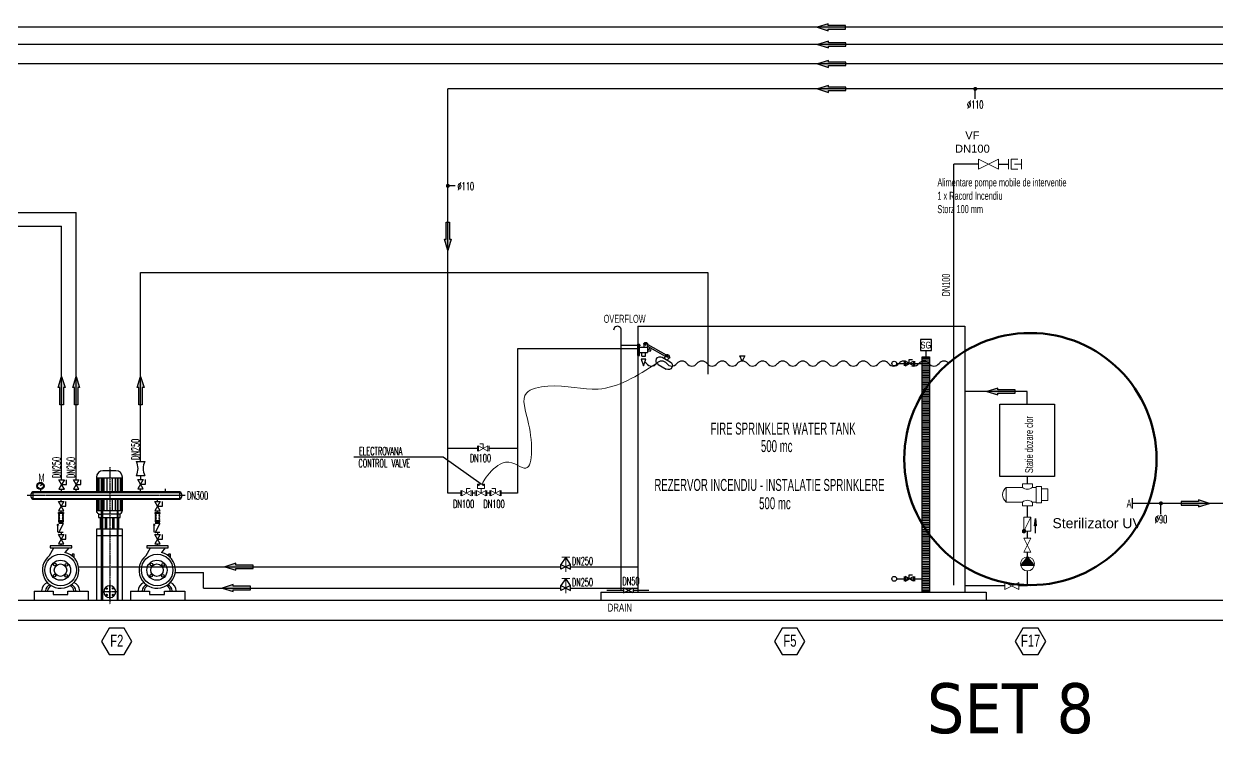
# Model space of a CAD drawing. Header units: inches. Extents: x -213476 to 33124, y -97366 to -68351.
# Drawn here: x -93205 to -81275, y -95793 to -88688 of the extents above; entities that cross this region are included whole.
import ezdxf
from ezdxf.enums import TextEntityAlignment as Align
from ezdxf.lldxf.tags import DXFTag

# ---------------------------------------------------------------- set-up
doc = ezdxf.new("R2010")
doc.units = ezdxf.units.IN
doc.header["$MEASUREMENT"] = 0
doc.set_wipeout_variables(frame=1)
doc.linetypes.add('CENTER2', pattern=[28.575, 19.05, -3.175, 3.175, -3.175])
doc.linetypes.add('DOT', pattern=[0.25, 0, -0.25])
for name, color, linetype in [('-M-DW EQUIP', 7, 'Continuous'), ('-M-DW VALVE', 7, 'Continuous'), ('1-CIHAZ', 8, 'Continuous'), ('BAŞLIK', 1, 'Continuous'), ('duvar', 3, 'Continuous'), ('LEJAND', 3, 'Continuous'), ('ok', 7, 'Continuous'), ('T-ISICİHAZ', 8, 'Continuous'), ('T-NOT', 7, 'Continuous'), ('t-soguk', 161, 'Continuous'), ('T-SOĞUK', 161, 'SOĞUKSU'), ('t-sprinkler-cap', 7, 'Continuous'), ('t-temiz çap', 7, 'Continuous'), ('T-TOPLAM', 7, 'Continuous'), ('T-TOPLAM-ISITMA', 6, 'Continuous'), ('t-vana', 7, 'Continuous'), ('t-yangin', 40, 'YANGIN'), ('VANA', 7, 'Continuous')]:
    doc.layers.add(name, color=color, linetype=linetype)
for name, color, linetype, lineweight in [('1-SIHHI CAP', 4, 'Continuous', 25), ('GI_armaturi_1', 7, 'Continuous', 25), ('MEP-ARM', 7, 'Continuous', 5), ('MEP-FIREHOSE', 1, 'Continuous', 30), ('MEP-TEXT', 7, 'Continuous', 5), ('T-SIHCİHAZ', 1, 'Continuous', 5)]:
    doc.layers.add(name, color=color, linetype=linetype, lineweight=lineweight)
for name, color, linetype, true_color in [('t-santral', 7, 'Continuous', 0xffffff), ('T-SPR-CAP', 2, 'Continuous', 0xffff00), ('t-çap', 2, 'Continuous', 0xffff00)]:
    doc.layers.add(name, color=color, linetype=linetype, true_color=true_color)
doc.styles.add('ARIAL', font='wturkce.shx')
doc.styles.add('CP_ATTR', font='ROMANS.SHX')
doc.styles.add('DOTEXT', font='wturkce.shx', dxfattribs={"width": 0.6, "height": 10})
doc.styles.add('not', font='WTURKCE.SHX', dxfattribs={"width": 0.6, "height": 10})
doc.styles.add('russian', font='arial.ttf')
doc.styles.add('Sanitare', font='romans.shx')
doc.styles.get("Standard").update_dxf_attribs({"font": 'arial.ttf'})
doc.styles.add('STYLE-ARIAL', font='arial.ttf')
doc.styles.add('t-sihsemacap', font='txt.shx', dxfattribs={"width": 0.6, "height": 10})
doc.styles.add('T-TOPLAM', font='txt.shx', dxfattribs={"width": 0.6, "height": 10})
doc.styles.add('TAHOMA', font='tahoma.ttf')
tags = doc.linetypes.add('SOĞUKSU', pattern=[0.85, 0.75, -0.05, 0, -0.05]).pattern_tags.tags
tags[10:11] = [DXFTag(74, 4), DXFTag(75, 0), DXFTag(340, '0'), DXFTag(46, 1.0), DXFTag(50, 0.0), DXFTag(44, 0.0), DXFTag(45, 0.0)]
tags[8:9] = [DXFTag(74, 4), DXFTag(75, 0), DXFTag(340, '0'), DXFTag(46, 1.0), DXFTag(50, 0.0), DXFTag(44, 0.0), DXFTag(45, 0.0)]
tags[6:7] = [DXFTag(74, 4), DXFTag(75, 0), DXFTag(340, '0'), DXFTag(46, 1.0), DXFTag(50, 0.0), DXFTag(44, 0.0), DXFTag(45, 0.0)]
tags[4:5] = [DXFTag(74, 4), DXFTag(75, 0), DXFTag(340, '0'), DXFTag(46, 1.0), DXFTag(50, 0.0), DXFTag(44, 0.0), DXFTag(45, 0.0)]
doc.linetypes.add('YANGIN', pattern='A,0.5,-0.1,["Y",Standard,S=0.1,R=0,X=-0.1,Y=-0.05],0', length=0.6)

# ---------------------------------------------------------------- blocks, each defined once
blk = doc.blocks.new('t-vana')
at = {"color": 7}
blk.add_wipeout([(6, 12), (0, 12), (6, 0), (0, 0), (6, 12), (0, 12)], dxfattribs=at).dxf.layer = 'T-ISICİHAZ'
at = {"layer": 't-vana'}
for p, q in [((6, 12), (0, 12)), ((0, 12), (6, 0)), ((0, 0), (6, 12)), ((6, 0), (0, 0))]:
    blk.add_line(p, q, dxfattribs=at)
blk = doc.blocks.new('A$C0F8577D1')
at = {"layer": 't-vana', "lineweight": 20}
for p, q in [((1, 11.8), (10.9, 11.8)), ((5.9, 11.8), (5.9, -6.3))]:
    blk.add_line(p, q, dxfattribs=at)
at = {"layer": 't-vana'}
for points in [[(11.9, 3), (5.9, 11.8), (0, 3)], [(11.9, -3), (11.9, 3), (0, -3), (0, 3), (11.9, -3)]]:
    blk.add_lwpolyline(points, dxfattribs=at)
blk = doc.blocks.new('A$C12F96355')
at = {"layer": 'ok', "ltscale": 100}
blk.add_hatch(color=256, dxfattribs=at).paths.add_polyline_path([(-16.44, 1), (-16.44, -1), (-6.42, -1), (-6.42, -2.01), (0, 0), (-6.42, 2.01), (-6.42, 1)])
blk.add_lwpolyline([(-6.42, -1), (-16.44, -1), (-16.44, 1), (-6.42, 1), (-6.42, 2.01), (0, 0), (-6.42, -2.01), (-6.42, -1), (-16.44, -1)], dxfattribs=at)
blk = doc.blocks.new('A$C325C4C26')
at = {"layer": 'LEJAND', "color": 7}
for p, q in [((-3, -1.1), (-3, 0)), ((-3, 0), (3, 0)), ((3, 0), (3, -1.1)), ((-3, -2), (-1.4, -1.1)), ((-1.4, -1.1), (-3, -1.1)), ((-1.4, -2.9), (-3, -2)), ((-3, -3.8), (-1.4, -2.9)), ((-1.4, -4.8), (-3, -3.8)), ((-3, -5.7), (-1.4, -4.8)), ((-1.4, -6.6), (-3, -5.7)), ((-3, -7.6), (-1.4, -6.6)), ((-1.4, -8.5), (-3, -7.6)), ((-3, -9.4), (-1.4, -8.5)), ((-1.4, -10.3), (-3, -9.4)), ((-3, -10.3), (-3, -11.4)), ((3, -10.3), (-3, -10.3)), ((-3, -10.3), (-1.4, -10.3)), ((-3, -11.4), (3, -11.4)), ((3, -1.1), (-1.4, -1.1)), ((1.4, -1.1), (3, -2)), ((3, -2), (1.4, -2.9)), ((1.4, -2.9), (3, -3.8)), ((3, -3.8), (1.4, -4.8)), ((1.4, -4.8), (3, -5.7)), ((3, -5.7), (1.4, -6.6)), ((1.4, -6.6), (3, -7.6)), ((3, -7.6), (1.4, -8.5)), ((1.4, -8.5), (3, -9.4)), ((3, -9.4), (1.4, -10.3)), ((3, -11.4), (3, -10.3))]:
    blk.add_line(p, q, dxfattribs=at)
blk = doc.blocks.new('Z$W@#14308')
at = {"layer": 'BAŞLIK', "color": 7}
for p, q in [((0, 4.8), (8.3, 0)), ((0, -4.8), (0, 4.8)), ((8.3, 0), (0, -4.8)), ((16.7, 4.8), (8.3, 0)), ((8.3, 0), (16.7, -4.8)), ((16.7, -4.8), (16.7, 4.8))]:
    blk.add_line(p, q, dxfattribs=at)
at = {"layer": 'T-TOPLAM', "color": 7, "ltscale": 1.1}
for p, q in [((8.3, 0), (8.3, 8.6)), ((8.3, 8.6), (16.7, 8.6))]:
    blk.add_line(p, q, dxfattribs=at)
blk = doc.blocks.new('Z$W@#6597')
at = {"layer": 't-vana'}
for p, q in [((0, 5.3), (0, -5.3)), ((17.4, 5.3), (17.4, -5.3))]:
    blk.add_line(p, q, dxfattribs=at)
for centre, start, end in [((8.7, 22.7), 243.5439, 296.4561), ((8.7, -22.7), 63.5439, 116.4561)]:
    blk.add_arc(centre, 19.5, start, end, dxfattribs=at)
blk = doc.blocks.new('BV15')
at = {"linetype": 'DOT', "ltscale": 10000}
blk.add_wipeout([(-42.6, 10), (0, 10), (0, -10), (-42.6, -10)], dxfattribs=at).dxf.layer = '-M-DW VALVE'
at = {"layer": '-M-DW VALVE', "ltscale": 0.25}
for p, q in [((-42.6, 10), (-42.6, -10)), ((0, 10), (0, -10))]:
    blk.add_line(p, q, dxfattribs=at)
at = {"layer": '-M-DW VALVE'}
for p, q in [((-21.3, 0), (-21.3, 17.5)), ((-21.3, 17.5), (-8.3, 17.5))]:
    blk.add_line(p, q, dxfattribs=at)
at = {"layer": '-M-DW VALVE', "ltscale": 0.25, "flags": 128}
for points in [[(-21.3, 0), (-38.6, 10), (-38.6, -10)], [(-21.3, 0), (-4, 10), (-4, -10)]]:
    blk.add_lwpolyline(points, close=True, dxfattribs=at)
at = {"layer": '-M-DW VALVE', "flags": 9}
blk.add_attdef('CAP', text='', height=3, rotation=90, dxfattribs=at).set_placement((-7.3, 0), align=Align.MIDDLE_CENTER)
blk = doc.blocks.new('şamandra-ali')
at = {"layer": 'VANA', "color": 7}
for p, q in [((-29.7, 15.5), (-84.2, -15.1)), ((-29.3, 11), (-82.1, -18.7)), ((-39.2, -2.8), (-40.4, 4.8)), ((-35, 2.1), (-35.9, 7.3)), ((-29.5, 2.1), (-35, 2.1)), ((-29.3, 16.4), (-29.4, 7)), ((-29.4, 8), (-29.4, -8)), ((-4.9, 8), (-29.4, 8)), ((-18.2, 16.4), (-18.1, 8)), ((0, 16.7), (-4.9, 16.7)), ((-4.9, -16.7), (-4.9, 16.7)), ((0, -16.7), (0, 16.7)), ((0, 9.9), (0, -9.9)), ((-73, -22.4), (-96.8, -35.8)), ((-93.9, -20.6), (-95.9, -21.7)), ((-95.9, -21.7), (-93.9, -25.3)), ((-91.9, -24.2), (-93.9, -25.3)), ((-92.8, -22.5), (-88.2, -30.9)), ((-83.2, -17), (-78.3, -25.4)), ((-29.5, -2.8), (-39.2, -2.8)), ((-4.9, -8), (-29.4, -8)), ((-23.1, -19.2), (-23.1, -8)), ((-12.4, -19.2), (-23.1, -19.2)), ((-12.4, -19.2), (-12.4, -8)), ((0, -16.7), (-4.9, -16.7)), ((-60.9, -43.9), (-84.7, -57.3))]:
    blk.add_line(p, q, dxfattribs=at)
blk.add_lwpolyline([(-17.3, -48), (-23.8, -28.2), (-10.7, -28.2), (-17.3, -48)], dxfattribs=at)
for centre in [(-23.7, 16.5), (-88, -19.6)]:
    blk.add_circle(centre, 2.41, dxfattribs=at)
for centre, radius, start, end in [((-23.7, 16.4), 5.53, 0, 180), ((-88, -19.7), 5.53, 29.3444, 209.3444), ((-67, -33.2), 12.4, 299.3444, 119.3444), ((-90.8, -46.6), 12.4, 119.3444, 299.3444)]:
    blk.add_arc(centre, radius, start, end, dxfattribs=at)
blk = doc.blocks.new('A$C203A742C')
at = {"layer": 'T-SIHCİHAZ', "color": 7}
for p, q in [((0, 9), (0, -9)), ((7.5, 15.7), (7.5, 30.7)), ((7.5, 30.7), (30.9, 30.7)), ((7.5, 15.7), (30.9, 15.7)), ((19.2, 0), (19.2, 15.7)), ((30.9, 30.7), (30.9, 15.7)), ((38.4, 9), (38.4, -9))]:
    blk.add_line(p, q, dxfattribs=at)
at = {"layer": 'T-SIHCİHAZ', "color": 7, "elevation": -23.2}
for points in [[(19.2, 0), (3.6, 9), (3.6, -9)], [(19.2, 0), (34.8, 9), (34.8, -9)]]:
    blk.add_lwpolyline(points, close=True, dxfattribs=at)
at = {"layer": 'T-SIHCİHAZ', "color": 7}
for centre in [(12, 27.2), (26.4, 27.2)]:
    blk.add_circle(centre, 1.5, dxfattribs=at)
blk = doc.blocks.new('A$C2A3759C7')
at = {"layer": 'MEP-ARM', "color": 0}
for p, q in [((0.035, 0.035), (-0.035, -0.035)), ((0.053, 0.017), (-0.017, -0.053)), ((0.102, -0.031), (0.053, 0.017)), ((-0.017, -0.053), (0.031, -0.102)), ((0.092, -0.092), (0.043, -0.043)), ((0.127, -0.056), (0.056, -0.127))]:
    blk.add_line(p, q, dxfattribs=at)
blk = doc.blocks.new('CPHS_001')
for p, q in [((-0.5, 0.25), (0.5, -0.25)), ((0.5, 0.25), (-0.5, -0.25)), ((-0.5, -0.25), (-0.5, 0.25)), ((0.5, -0.25), (0.5, 0.25))]:
    blk.add_line(p, q)
at = {"linetype": 'ByBlock', "style": 'CP_ATTR', "flags": 9}
for tag, p in [('NAME', (-0.092, -0.018)), ('GROUP', (-0.092, -0.018)), ('NUMBER', (-0.092, -0.019)), ('PRODUCER', (-0.092, -0.018)), ('ARTICLE', (-0.092, -0.018)), ('CHARACTER', (-0.092, -0.018)), ('PN', (-0.092, -0.018)), ('TEMPERATURE', (-0.092, -0.018)), ('FLOW', (-0.092, -0.018)), ('VOLTAGE', (-0.092, -0.019)), ('WEIGHT', (-0.092, -0.018)), ('OTHER', (-0.092, -0.018)), ('PRODUCT-TYPE', (-0.092, -0.019)), ('ORDER-NO', (-0.092, -0.019)), ('POWER', (-0.092, -0.019)), ('DN', (-0.091, -0.019))]:
    blk.add_attdef(tag, text='', height=0.00005, dxfattribs=at).set_placement(p, align=Align.MIDDLE_LEFT)
blk = doc.blocks.new('CPHS_030')
for p, q in [((0.5, 0), (-0.1, 0.49)), ((-0.1, -0.49), (-0.1, 0.49)), ((0.5, 0), (-0.1, -0.49))]:
    blk.add_line(p, q)
blk.add_circle((0, 0), 0.5)
blk.add_solid([(-0.1, -0.49), (0.5, 0), (-0.1, 0.49)])
at = {"linetype": 'ByBlock', "style": 'CP_ATTR', "flags": 9}
for tag, p in [('NAME', (-0.092, -0.018)), ('GROUP', (-0.092, -0.018)), ('NUMBER', (-0.092, -0.019)), ('PRODUCER', (-0.092, -0.018)), ('ARTICLE', (-0.092, -0.018)), ('CHARACTER', (-0.092, -0.018)), ('PN', (-0.092, -0.018)), ('TEMPERATURE', (-0.092, -0.018)), ('FLOW', (-0.092, -0.018)), ('VOLTAGE', (-0.092, -0.019)), ('WEIGHT', (-0.092, -0.018)), ('OTHER', (-0.092, -0.018)), ('PRODUCT-TYPE', (-0.092, -0.019)), ('ORDER-NO', (-0.092, -0.019)), ('POWER', (-0.092, -0.019)), ('DN', (-0.091, -0.019))]:
    blk.add_attdef(tag, text='', height=0.00005, dxfattribs=at).set_placement(p, align=Align.MIDDLE_LEFT)
blk = doc.blocks.new('cphs_014a')
blk.add_hatch(color=256).paths.add_polyline_path([(-0.606, 0.303), (-0.616, 0.274), (-0.618, 0.243), (-0.612, 0.213), (-0.599, 0.185), (-0.579, 0.161), (-0.553, 0.144), (-0.524, 0.134), (-0.493, 0.132), (-0.463, 0.138), (-0.435, 0.151), (-0.411, 0.171), (-0.394, 0.197), (-0.384, 0.226), (-0.382, 0.257), (-0.388, 0.287), (-0.401, 0.315), (-0.421, 0.339), (-0.447, 0.356), (-0.476, 0.366), (-0.507, 0.368), (-0.537, 0.362), (-0.565, 0.349), (-0.589, 0.329)])
for p, q in [((-0.5, 0.25), (0.5, -0.25)), ((-0.5, -0.25), (-0.5, 0.25)), ((-0.5, 0.25), (0.5, 0.25)), ((0.5, -0.25), (0.5, 0.25)), ((-0.5, -0.25), (0.5, -0.25))]:
    blk.add_line(p, q)
blk.add_lwpolyline([(-0.606, 0.303), (-0.616, 0.274), (-0.618, 0.243), (-0.612, 0.213), (-0.599, 0.185), (-0.579, 0.161), (-0.553, 0.144), (-0.524, 0.134), (-0.493, 0.132), (-0.463, 0.138), (-0.435, 0.151), (-0.411, 0.171), (-0.394, 0.197), (-0.384, 0.226), (-0.382, 0.257), (-0.388, 0.287), (-0.401, 0.315), (-0.421, 0.339), (-0.447, 0.356), (-0.476, 0.366), (-0.507, 0.368), (-0.537, 0.362), (-0.565, 0.349), (-0.589, 0.329)], close=True)
at = {"linetype": 'ByBlock', "style": 'CP_ATTR', "flags": 9}
for tag, p in [('NAME', (-0.092, -0.018)), ('GROUP', (-0.092, -0.018)), ('NUMBER', (-0.092, -0.019)), ('PRODUCER', (-0.092, -0.018)), ('ARTICLE', (-0.092, -0.018)), ('CHARACTER', (-0.092, -0.018)), ('PN', (-0.092, -0.018)), ('TEMPERATURE', (-0.092, -0.018)), ('FLOW', (-0.092, -0.018)), ('VOLTAGE', (-0.092, -0.019)), ('WEIGHT', (-0.092, -0.018)), ('OTHER', (-0.092, -0.018)), ('PRODUCT-TYPE', (-0.092, -0.019)), ('ORDER-NO', (-0.092, -0.019)), ('POWER', (-0.092, -0.019)), ('DN', (-0.091, -0.019))]:
    blk.add_attdef(tag, text='', height=0.00005, dxfattribs=at).set_placement(p, align=Align.MIDDLE_LEFT)
blk = doc.blocks.new('A$C1BB82157')
at = {"layer": 'MEP-ARM', "transparency": 33554684}
blk.add_lwpolyline([(76.4, 34.5), (76.4, 56.4), (10.9, 56.4), (10.9, 34.5)], close=True, dxfattribs=at)
for points in [[(20.4, 56.4), (20.4, 82), (66.9, 82)], [(66.9, 82), (66.9, 56.4)], [(14.5, -20), (0, -20), (0, 20), (14.5, 20)], [(72.7, 19), (72.7, 34.5), (14.5, 34.5), (14.5, 19)], [(72.7, 20), (72.7, 19)], [(72.7, -20), (87.3, -20), (87.3, 20), (72.7, 20)], [(14.5, -20), (14.5, -84.5), (72.7, -84.5)], [(72.7, -84.5), (72.7, -20)]]:
    blk.add_lwpolyline(points, dxfattribs=at)
for centre, radius, start, end in [((-8, -0.5), 29.8, 319.1166, 41.8346), ((95.3, -0.5), 29.8, 138.1654, 220.8834), ((43.6, -62.7), 36.4, 216.8699, 323.1301)]:
    blk.add_arc(centre, radius, start, end, dxfattribs=at)

msp = doc.modelspace()

# ---------------------------------------------------------------- hatches: boundary and pattern name
at = {"layer": 'T-ISICİHAZ'}
h = msp.add_hatch(dxfattribs=at)
h.set_pattern_fill('ANSI31', scale=4.5, angle=90, style=0)
h.set_pattern_definition([(135, (184757.47683, 665508.46397), (-0.3977475644, -0.3977475644), [])])
h.paths.add_polyline_path([(-93021, -93289), (-93022, -93298), (-93026, -93295)])
h.paths.add_polyline_path([(-93021, -93289), (-93026, -93295), (-93031, -93291)])

# ---------------------------------------------------------------- linework, layer by layer
at = {"layer": '-M-DW EQUIP'}
msp.add_line((-84187, -91956, 0), (-84187, -92018, 0), dxfattribs=at)
at = {"layer": '-M-DW EQUIP', "color": 14}
for p, q in [((-84225, -92033, 0), (-84149, -92033, 0)), ((-84225, -92050, 0), (-84149, -92050, 0)), ((-84225, -92068, 0), (-84149, -92068, 0)), ((-84225, -92085, 0), (-84149, -92085, 0)), ((-84225, -92102, 0), (-84149, -92102, 0)), ((-84225, -92119, 0), (-84149, -92119, 0)), ((-84225, -92119, 0), (-84149, -92119, 0)), ((-84225, -92137, 0), (-84149, -92137, 0)), ((-84225, -92154, 0), (-84149, -92154, 0)), ((-84225, -92171, 0), (-84149, -92171, 0)), ((-84225, -92188, 0), (-84149, -92188, 0)), ((-84225, -92188, 0), (-84149, -92188, 0)), ((-84225, -92206, 0), (-84149, -92206, 0)), ((-84225, -92223, 0), (-84149, -92223, 0)), ((-84225, -92240, 0), (-84149, -92240, 0)), ((-84225, -92258, 0), (-84149, -92258, 0)), ((-84225, -92275, 0), (-84149, -92275, 0)), ((-84225, -92292, 0), (-84149, -92292, 0)), ((-84225, -92309, 0), (-84149, -92309, 0)), ((-84225, -92327, 0), (-84149, -92327, 0)), ((-84225, -92344, 0), (-84149, -92344, 0)), ((-84225, -92361, 0), (-84149, -92361, 0)), ((-84225, -92379, 0), (-84149, -92379, 0)), ((-84225, -92396, 0), (-84149, -92396, 0)), ((-84225, -92413, 0), (-84149, -92413, 0)), ((-84225, -92430, 0), (-84149, -92430, 0)), ((-84225, -92448, 0), (-84149, -92448, 0)), ((-84225, -92465, 0), (-84149, -92465, 0)), ((-84225, -92482, 0), (-84149, -92482, 0)), ((-84225, -92500, 0), (-84149, -92500, 0)), ((-84225, -92517, 0), (-84149, -92517, 0)), ((-84225, -92534, 0), (-84149, -92534, 0)), ((-84225, -92551, 0), (-84149, -92551, 0)), ((-84225, -92569, 0), (-84149, -92569, 0)), ((-84225, -92586, 0), (-84149, -92586, 0)), ((-84225, -92603, 0), (-84149, -92603, 0)), ((-84225, -92603, 0), (-84149, -92603, 0)), ((-84225, -92620, 0), (-84149, -92620, 0)), ((-84225, -92638, 0), (-84149, -92638, 0)), ((-84225, -92655, 0), (-84149, -92655, 0)), ((-84225, -92672, 0), (-84149, -92672, 0)), ((-84225, -92690, 0), (-84149, -92690, 0)), ((-84225, -92707, 0), (-84149, -92707, 0)), ((-84225, -92724, 0), (-84149, -92724, 0)), ((-84225, -92741, 0), (-84149, -92741, 0)), ((-84225, -92759, 0), (-84149, -92759, 0)), ((-84225, -92776, 0), (-84149, -92776, 0)), ((-84225, -92793, 0), (-84149, -92793, 0)), ((-84225, -92811, 0), (-84149, -92811, 0)), ((-84225, -92828, 0), (-84149, -92828, 0)), ((-84225, -92845, 0), (-84149, -92845, 0)), ((-84225, -92862, 0), (-84149, -92862, 0)), ((-84225, -92880, 0), (-84149, -92880, 0)), ((-84225, -92897, 0), (-84149, -92897, 0)), ((-84225, -92914, 0), (-84149, -92914, 0)), ((-84225, -92932, 0), (-84149, -92932, 0)), ((-84225, -92949, 0), (-84149, -92949, 0)), ((-84225, -92966, 0), (-84149, -92966, 0)), ((-84225, -92983, 0), (-84149, -92983, 0)), ((-84225, -93001, 0), (-84149, -93001, 0)), ((-84225, -93018, 0), (-84149, -93018, 0)), ((-84225, -93018, 0), (-84149, -93018, 0)), ((-84225, -93035, 0), (-84149, -93035, 0)), ((-84225, -93052, 0), (-84149, -93052, 0)), ((-84225, -93070, 0), (-84149, -93070, 0)), ((-84225, -93087, 0), (-84149, -93087, 0)), ((-84225, -93104, 0), (-84149, -93104, 0)), ((-84225, -93122, 0), (-84149, -93122, 0)), ((-84225, -93139, 0), (-84149, -93139, 0)), ((-84225, -93156, 0), (-84149, -93156, 0)), ((-84225, -93173, 0), (-84149, -93173, 0)), ((-84225, -93191, 0), (-84149, -93191, 0)), ((-84225, -93208, 0), (-84149, -93208, 0)), ((-84225, -93225, 0), (-84149, -93225, 0)), ((-84225, -93243, 0), (-84149, -93243, 0)), ((-84225, -93260, 0), (-84149, -93260, 0)), ((-84225, -93277, 0), (-84149, -93277, 0)), ((-84225, -93294, 0), (-84149, -93294, 0)), ((-84225, -93312, 0), (-84149, -93312, 0)), ((-84225, -93329, 0), (-84149, -93329, 0)), ((-84225, -93346, 0), (-84149, -93346, 0)), ((-84225, -93364, 0), (-84149, -93364, 0)), ((-84225, -93381, 0), (-84149, -93381, 0)), ((-84225, -93398, 0), (-84149, -93398, 0)), ((-84225, -93415, 0), (-84149, -93415, 0)), ((-84225, -93433, 0), (-84149, -93433, 0)), ((-84225, -93450, 0), (-84149, -93450, 0)), ((-84225, -93467, 0), (-84149, -93467, 0)), ((-84225, -93484, 0), (-84149, -93484, 0)), ((-84225, -93502, 0), (-84149, -93502, 0)), ((-84225, -93519, 0), (-84149, -93519, 0)), ((-84225, -93536, 0), (-84149, -93536, 0)), ((-84225, -93554, 0), (-84149, -93554, 0)), ((-84225, -93571, 0), (-84149, -93571, 0)), ((-84225, -93588, 0), (-84149, -93588, 0)), ((-84225, -93605, 0), (-84149, -93605, 0)), ((-84225, -93623, 0), (-84149, -93623, 0)), ((-84225, -93640, 0), (-84149, -93640, 0)), ((-84225, -93657, 0), (-84149, -93657, 0)), ((-84225, -93675, 0), (-84149, -93675, 0)), ((-84225, -93692, 0), (-84149, -93692, 0)), ((-84225, -93709, 0), (-84149, -93709, 0)), ((-84225, -93727, 0), (-84149, -93727, 0)), ((-84225, -93744, 0), (-84149, -93744, 0)), ((-84225, -93761, 0), (-84149, -93761, 0)), ((-84225, -93779, 0), (-84149, -93779, 0)), ((-84225, -93796, 0), (-84149, -93796, 0)), ((-84225, -93813, 0), (-84149, -93813, 0)), ((-84225, -93830, 0), (-84149, -93830, 0)), ((-84225, -93848, 0), (-84149, -93848, 0)), ((-84225, -93865, 0), (-84149, -93865, 0)), ((-84225, -93882, 0), (-84149, -93882, 0)), ((-84225, -93900, 0), (-84149, -93900, 0)), ((-84225, -93917, 0), (-84149, -93917, 0)), ((-84225, -93934, 0), (-84149, -93934, 0)), ((-84225, -93951, 0), (-84149, -93951, 0)), ((-84225, -93969, 0), (-84149, -93969, 0)), ((-84225, -93986, 0), (-84149, -93986, 0)), ((-84225, -94003, 0), (-84149, -94003, 0)), ((-84225, -94021, 0), (-84149, -94021, 0)), ((-84225, -94038, 0), (-84149, -94038, 0)), ((-84225, -94062, 0), (-84149, -94062, 0)), ((-84225, -94079, 0), (-84149, -94079, 0)), ((-84225, -94096, 0), (-84149, -94096, 0)), ((-84225, -94114, 0), (-84149, -94114, 0)), ((-84225, -94131, 0), (-84149, -94131, 0)), ((-84225, -94148, 0), (-84149, -94148, 0)), ((-84225, -94166, 0), (-84149, -94166, 0)), ((-84225, -94183, 0), (-84149, -94183, 0)), ((-84225, -94200, 0), (-84149, -94200, 0)), ((-84225, -94217, 0), (-84149, -94217, 0)), ((-84225, -94235, 0), (-84149, -94235, 0)), ((-84225, -94252, 0), (-84149, -94252, 0)), ((-84225, -94269, 0), (-84149, -94269, 0)), ((-84225, -94287, 0), (-84149, -94287, 0)), ((-84225, -94304, 0), (-84149, -94304, 0)), ((-84225, -94321, 0), (-84149, -94321, 0)), ((-84225, -94338, 0), (-84149, -94338, 0)), ((-84225, -94356, 0), (-84149, -94356, 0))]:
    msp.add_line(p, q, dxfattribs=at)
at = {"layer": '-M-DW EQUIP'}
for points in [[(-84242, -91956), (-84132, -91956), (-84132, -91846), (-84242, -91846)], [(-84225, -92018), (-84149, -92018), (-84149, -94374), (-84225, -94374)]]:
    msp.add_lwpolyline(points, close=True, dxfattribs=at)
at = {"layer": '-M-DW VALVE'}
for centre in [(-84503, -92086, 0), (-84503, -94239, 0)]:
    msp.add_circle(centre, 23.8, dxfattribs=at)
at = {"layer": '1-SIHHI CAP', "color": 4, "ltscale": 100}
msp.add_line((-88634, -93292, 46483712638), (-89013, -93021, 46483712638), dxfattribs=at)
at = {"layer": 'duvar', "color": 3, "lineweight": -3}
for p, q in [((-213011, -94454), (-13803, -94454)), ((-213011, -94654), (-13803, -94654))]:
    msp.add_line(p, q, dxfattribs=at)
at = {"layer": 'GI_armaturi_1', "linetype": 'Continuous'}
for points in [[(-83083, -93709), (-83102, -93709), (-83092, -93637), (-83083, -93709)], [(-83092, -93782), (-83092, -93637)]]:
    msp.add_lwpolyline(points, dxfattribs=at)
at = {"layer": 'MEP-FIREHOSE'}
msp.add_line((-83908, -94302), (-83908, -90092), dxfattribs=at)
for points in [[(-83660, -90092), (-83908, -90092)], [(-83460, -90092), (-83360, -90092)]]:
    msp.add_lwpolyline(points, dxfattribs=at)
at = {"layer": 'T-ISICİHAZ', "color": 240}
for p, q in [((-87068, -91712), (-83799, -91712)), ((-87068, -91712), (-87068, -94374)), ((-83799, -91712), (-83799, -94374)), ((-92284, -93158), (-92414, -93158)), ((-92480, -93223), (-92480, -93370)), ((-92218, -93370), (-92218, -93223)), ((-91645, -93370), (-93116, -93370)), ((-93116, -93443), (-91645, -93443)), ((-92480, -93443), (-92480, -93556)), ((-92429, -93743), (-92429, -93443)), ((-92420, -93443), (-92420, -93743)), ((-92271, -93443), (-92271, -93743)), ((-92262, -93743), (-92262, -93443)), ((-92218, -93556), (-92218, -93443)), ((-92480, -93556), (-92429, -93556)), ((-92457, -93589), (-92457, -93624)), ((-92457, -93624), (-92429, -93624)), ((-92439, -93591), (-92429, -93591)), ((-92438, -93743), (-92438, -93624)), ((-92271, -93591), (-92420, -93591)), ((-92420, -93624), (-92271, -93624)), ((-92262, -93556), (-92218, -93556)), ((-92262, -93591), (-92257, -93591)), ((-92262, -93624), (-92242, -93624)), ((-92254, -93743), (-92254, -93624)), ((-92242, -93624), (-92242, -93588)), ((-92217, -93743), (-92480, -93743)), ((-92480, -93743), (-92480, -94153)), ((-92217, -94153), (-92217, -93743)), ((-92948, -94006), (-92905, -93930)), ((-92942, -93908), (-92942, -93930)), ((-92726, -93908), (-92942, -93908)), ((-92942, -93930), (-92726, -93930)), ((-92756, -93930), (-92794, -93974)), ((-92726, -93930), (-92726, -93908)), ((-92723, -93993), (-92723, -94009)), ((-92703, -93993), (-92723, -93993)), ((-92703, -94027), (-92703, -93993)), ((-91983, -94006), (-91940, -93930)), ((-91976, -93908), (-91976, -93930)), ((-91761, -93908), (-91976, -93908)), ((-91976, -93930), (-91761, -93930)), ((-91791, -93930), (-91829, -93974)), ((-91761, -93930), (-91761, -93908)), ((-91758, -93993), (-91758, -94009)), ((-91738, -93993), (-91758, -93993)), ((-91738, -94027), (-91738, -93993)), ((-92480, -94153), (-92480, -94454)), ((-92217, -94454), (-92217, -94153)), ((-92346, -94435), (-92346, -94301))]:
    msp.add_line(p, q, dxfattribs=at)
at = {"layer": 'T-ISICİHAZ', "color": 5}
for p, q in [((-87233, -94354), (-87233, -91751)), ((-87039, -91906), (-87233, -91906)), ((-87377, -94354), (-87209, -94354)), ((-87113, -94354), (-86958, -94354))]:
    msp.add_line(p, q, dxfattribs=at)
at = {"layer": 'T-ISICİHAZ', "color": 7}
for p, q in [((-86022, -92061), (-86047, -92010)), ((-86047, -92010), (-85996, -92010)), ((-85996, -92010), (-86022, -92061)), ((-93039, -93310), (-93021, -93289)), ((-93021, -93289), (-93031, -93291)), ((-93021, -93289), (-93022, -93298)), ((-92480, -93230), (-92218, -93230)), ((-92469, -93230), (-92469, -93370)), ((-92456, -93230), (-92456, -93370)), ((-92429, -93370), (-92429, -93230)), ((-92420, -93230), (-92420, -93370)), ((-92405, -93230), (-92405, -93370)), ((-92375, -93230), (-92375, -93370)), ((-92322, -93230), (-92322, -93370)), ((-92293, -93230), (-92293, -93370)), ((-92271, -93230), (-92271, -93370)), ((-92262, -93370), (-92262, -93230)), ((-92241, -93230), (-92241, -93370)), ((-92229, -93230), (-92229, -93370)), ((-93116, -93379), (-93116, -93434)), ((-91645, -93379), (-93116, -93379)), ((-93039, -93346), (-93039, -93370)), ((-93022, -93298), (-93031, -93291)), ((-91645, -93434), (-91645, -93379)), ((-93116, -93434), (-91645, -93434)), ((-92469, -93443), (-92469, -93556)), ((-92456, -93443), (-92456, -93556)), ((-92434, -93443), (-92434, -93556)), ((-92405, -93443), (-92405, -93556)), ((-92375, -93443), (-92375, -93556)), ((-92322, -93443), (-92322, -93556)), ((-92293, -93443), (-92293, -93556)), ((-92241, -93443), (-92241, -93556)), ((-92229, -93443), (-92229, -93556)), ((-92420, -93556), (-92271, -93556)), ((-92392, -93624), (-92392, -93742)), ((-92380, -93624), (-92380, -93742)), ((-92317, -93624), (-92317, -93742)), ((-92306, -93624), (-92306, -93742)), ((-92429, -94153), (-92429, -93743)), ((-92420, -93743), (-92420, -94153)), ((-92271, -93743), (-92271, -94153)), ((-92262, -94153), (-92262, -93743)), ((-92480, -93804), (-92429, -93804)), ((-92420, -93804), (-92271, -93804)), ((-92262, -93804), (-92217, -93804)), ((-92429, -94454), (-92429, -94153)), ((-92420, -94153), (-92420, -94454)), ((-92271, -94153), (-92271, -94454)), ((-92262, -94454), (-92262, -94153)), ((-93103, -94361), (-92913, -94361)), ((-93103, -94361), (-93103, -94454)), ((-92913, -94361), (-92913, -94397)), ((-92765, -94397), (-92765, -94361)), ((-92765, -94361), (-92561, -94361)), ((-92561, -94361), (-92561, -94454)), ((-92137, -94361), (-91948, -94361)), ((-92137, -94361), (-92137, -94454)), ((-91948, -94361), (-91948, -94397)), ((-91799, -94397), (-91799, -94361)), ((-91799, -94361), (-91596, -94361)), ((-91596, -94361), (-91596, -94454)), ((-92913, -94397), (-92765, -94397)), ((-91948, -94397), (-91799, -94397)), ((-87437, -94374), (-87437, -94454)), ((-83585, -94374), (-83585, -94454))]:
    msp.add_line(p, q, dxfattribs=at)
at = {"layer": 'T-ISICİHAZ', "color": 7, "linetype": 'CENTER2', "ltscale": 0.6}
for p, q in [((-92346, -93121), (-92346, -94493)), ((-92276, -94368), (-92416, -94368))]:
    msp.add_line(p, q, dxfattribs=at)
at = {"layer": 'T-ISICİHAZ', "color": 7, "linetype": 'CENTER2'}
msp.add_line((-91593, -93406), (-93173, -93406), dxfattribs=at)
at = {"layer": 'T-ISICİHAZ', "color": 4}
for points in [[(-92353, -94996), (-92202, -94996), (-92126, -94865), (-92202, -94734), (-92353, -94734), (-92429, -94865)], [(-85623, -94996), (-85472, -94996), (-85396, -94865), (-85472, -94734), (-85623, -94734), (-85699, -94865)], [(-83217, -94996), (-83065, -94996), (-82989, -94865), (-83065, -94734), (-83217, -94734), (-83293, -94865)]]:
    msp.add_lwpolyline(points, close=True, dxfattribs=at)
at = {"layer": 'T-ISICİHAZ', "color": 7}
for centre, radius in [((-93039, -93310), 36), ((-93039, -93310), 28), ((-92837, -94151), 158), ((-91872, -94151), 158), ((-92894, -94095), 13.4), ((-92839, -94153), 62.5), ((-92778, -94099), 13.4), ((-91929, -94095), 13.4), ((-91874, -94153), 62.5), ((-91813, -94099), 13.4), ((-92897, -94207), 13.4), ((-92782, -94210), 13.4), ((-91932, -94207), 13.4), ((-91816, -94210), 13.4), ((-92378, -94336), 7.26), ((-92346, -94368), 7.26), ((-92312, -94335), 7.26), ((-92377, -94401), 7.26), ((-92312, -94401), 7.26)]:
    msp.add_circle(centre, radius, dxfattribs=at)
at = {"layer": 'T-ISICİHAZ', "color": 240}
for centre in [(-92839, -94153), (-91874, -94153)]:
    msp.add_circle(centre, 101, dxfattribs=at)
at = {"layer": 'T-ISICİHAZ', "color": 5}
msp.add_arc((-87271, -91750), 37.8, 358.2798, 181.7202, dxfattribs=at)
at = {"layer": 'T-ISICİHAZ', "color": 7}
for centre, start, end in [((-87030, -92124), 36.8699, 58.7045), ((-86929, -92048), 216.8699, 323.1301), ((-86828, -92124), 36.8699, 143.1301), ((-86727, -92048), 216.8699, 323.1301), ((-86626, -92124), 36.8699, 143.1301), ((-86526, -92048), 216.8699, 323.1301), ((-86425, -92124), 36.8699, 143.1301), ((-86324, -92048), 216.8699, 323.1301), ((-86223, -92124), 36.8699, 143.1301), ((-86122, -92048), 216.8699, 323.1301), ((-86022, -92124), 36.8699, 143.1301), ((-85921, -92048), 216.8699, 323.1301), ((-85820, -92124), 36.8699, 143.1301), ((-85719, -92048), 216.8699, 323.1301), ((-85618, -92124), 36.8699, 143.1301), ((-85517, -92048), 216.8699, 323.1301), ((-85417, -92124), 36.8699, 143.1301), ((-85316, -92048), 216.8699, 323.1301), ((-85215, -92124), 36.8699, 143.1301), ((-85114, -92048), 216.8699, 323.1301), ((-85013, -92124), 36.8699, 143.1301), ((-84912, -92048), 216.8699, 323.1301), ((-84812, -92124), 36.8699, 143.1301), ((-84711, -92048), 216.8699, 323.1301), ((-84610, -92124), 36.8699, 143.1301), ((-84509, -92048), 216.8699, 323.1301), ((-84408, -92124), 36.8699, 143.1301), ((-84308, -92048), 216.8699, 323.1301), ((-84207, -92124), 38.1757, 143.1301), ((-84207, -92124), 36.8699, 143.1301), ((-84106, -92048), 216.8699, 323.1301), ((-84005, -92124), 38.1757, 143.1301)]:
    msp.add_arc(centre, 63, start, end, dxfattribs=at)
at = {"layer": 'T-ISICİHAZ', "color": 240}
for centre, radius, start, end in [((-92414, -93223), 65.3, 90, 180), ((-92284, -93223), 65.3, 0, 90), ((-93093, -93406), 43.3, 122.6374, 236.8062), ((-91668, -93406), 43.3, 302.6139, 56.6651), ((-92445, -93556), 35.1, 180, 278.5974), ((-92257, -93552), 38.5, 270, 354.2948), ((-92837, -94151), 182, 127.4462, 76.2921), ((-91872, -94151), 182, 127.4462, 76.2921), ((-92936, -94361), 91.2, 111.677, 179.3758), ((-92923, -94361), 64.7, 108.1375, 179.079), ((-92912, -94361), 55.5, 108.1425, 178.9487), ((-92761, -94361), 55.5, 1.0513, 72.5444), ((-92751, -94361), 64.7, 0.921, 72.4902), ((-92738, -94361), 91.2, 0.6242, 68.8052), ((-92346, -94368), 59.2, 0, 180), ((-91971, -94361), 91.2, 111.0025, 179.3758), ((-91958, -94361), 64.7, 107.8706, 179.079), ((-91947, -94361), 55.5, 107.6781, 178.9487), ((-91796, -94361), 55.5, 1.0513, 72.3219), ((-91786, -94361), 64.7, 0.921, 72.1294), ((-91772, -94361), 91.2, 0.6242, 68.9975), ((-92346, -94368), 59.2, 180, 0)]:
    msp.add_arc(centre, radius, start, end, dxfattribs=at)
at = {"layer": 'T-NOT', "color": 7}
msp.add_line((-82123, -93432, 0), (-82123, -93536, 0), dxfattribs=at)
at = {"layer": 'T-SIHCİHAZ', "color": 7}
for p, q in [((-88669, -92910, 46483712638), (-88669, -92963, 46483712638)), ((-88612, -92890, 46483712638), (-88646, -92890, 46483712638)), ((-88612, -92936, 46483712638), (-88612, -92890, 46483712638)), ((-88554, -92910, 46483712638), (-88554, -92963, 46483712638)), ((-88836, -93357, 46483712638), (-88836, -93410, 46483712638)), ((-88778, -93383, 46483712638), (-88778, -93337, 46483712638)), ((-88778, -93337, 46483712638), (-88744, -93337, 46483712638)), ((-88721, -93357, 46483712638), (-88721, -93410, 46483712638)), ((-88547, -93357, 46483712638), (-88547, -93410, 46483712638)), ((-88490, -93337, 46483712638), (-88525, -93337, 46483712638)), ((-88490, -93383, 46483712638), (-88490, -93337, 46483712638)), ((-88433, -93357, 46483712638), (-88433, -93410, 46483712638))]:
    msp.add_line(p, q, dxfattribs=at)
at = {"layer": 'T-SIHCİHAZ', "color": 7, "elevation": 46483712569}
for points in [[(-88612, -92936), (-88658, -92910), (-88658, -92963)], [(-88612, -92936), (-88565, -92910), (-88565, -92963)], [(-88778, -93383), (-88825, -93357), (-88825, -93410)], [(-88778, -93383), (-88732, -93357), (-88732, -93410)], [(-88490, -93383), (-88537, -93357), (-88537, -93410)], [(-88490, -93383), (-88444, -93357), (-88444, -93410)]]:
    msp.add_lwpolyline(points, close=True, dxfattribs=at)
at = {"layer": 'T-SIHCİHAZ', "color": 7, "ltscale": 1.1}
msp.add_open_spline([(-88599, -93292, 46483712638), (-88676, -93344, 46483712638), (-88423, -92947, 46483712638), (-88102, -93281, 46483712638), (-88123, -92708, 46483712638), (-88267, -92362, 46483712638), (-87848, -92274, 46483712638), (-87415, -92419, 46483712638), (-87071, -92211, 46483712638), (-86878, -92081, 46483712638)], degree=3, knots=[0, 0, 0, 0, 82.812083, 150.128811, 283.682648, 376.392181, 444.416972, 595.406677, 789.309524, 789.309524, 789.309524, 789.309524], dxfattribs=at)
at = {"layer": 't-soguk'}
for p, q in [((-41388, -88722, 0), (-121183, -88722, 0)), ((-41388, -88722, 0), (-97678, -88722, 0)), ((-41600, -88894, 0), (-113898, -88894, 0)), ((-41600, -88894, 0), (-91583, -88894, 0)), ((-41812, -89088, 0), (-105089, -89088, 0)), ((-41812, -89088, 0), (-84313, -89088, 0)), ((-42024, -89338, 0), (-88966, -89338, 0)), ((-88966, -93383, 0), (-88966, -89338)), ((-88268, -91938), (-88268, -93383)), ((-87068, -91938), (-88268, -91938)), ((-83173, -92365), (-83799, -92365)), ((-83173, -92493), (-83173, -92365)), ((-88669, -92936), (-88966, -92936)), ((-88268, -92936), (-88554, -92936)), ((-83172, -93289), (-83172, -93217)), ((-88836, -93383), (-88966, -93383)), ((-88268, -93383), (-88433, -93383)), ((-83172, -93622), (-83172, -93507)), ((-81050, -93484, 0), (-82123, -93484, 0)), ((-83171, -93832), (-83171, -93762)), ((-83171, -94020), (-83171, -93972)), ((-83171, -94310), (-83171, -94160))]:
    msp.add_line(p, q, dxfattribs=at)
for points in [[(-83397, -94310), (-83799, -94310)], [(-83171, -94310), (-83257, -94310)]]:
    msp.add_lwpolyline(points, dxfattribs=at)
at = {"layer": 'T-SOĞUK', "ltscale": 200}
for p, q in [((-88691, -93383, 46483712638), (-88721, -93383, 46483712638)), ((-88547, -93383, 46483712638), (-88577, -93383, 46483712638))]:
    msp.add_line(p, q, dxfattribs=at)
at = {"layer": 't-sprinkler-cap', "color": 1, "lineweight": 30}
msp.add_lwpolyline([(-83446, -92493), (-82901, -92493), (-82901, -93217), (-83446, -93217)], close=True, dxfattribs=at)
at = {"layer": 't-temiz çap', "color": 7, "linetype": 'Continuous'}
for p, q in [((-83693, -89437), (-83693, -89338, 0)), ((-88893, -90308, 0), (-88966, -90308, 0)), ((-89013, -93021, 46483712638), (-89906, -93021, 46483712638))]:
    msp.add_line(p, q, dxfattribs=at)
at = {"layer": 't-temiz çap', "color": 7, "linetype": 'Continuous', "const_width": 20, "elevation": 0}
for points in [[(-83703, -89338, 1), (-83683, -89338, 1)], [(-88976, -90308, 1), (-88956, -90308, 1)]]:
    msp.add_lwpolyline(points, format="xyb", close=True, dxfattribs=at)
at = {"layer": 'T-TOPLAM', "color": 7}
for p, q in [((-93060, -93286), (-93063, -93283)), ((-93049, -93280), (-93050, -93276)), ((-93036, -93278), (-93035, -93274)), ((-93023, -93283), (-93021, -93279)), ((-93013, -93291), (-93010, -93289)), ((-93071, -93310), (-93075, -93310)), ((-93068, -93297), (-93072, -93296)), ((-93068, -93323), (-93072, -93325)), ((-93060, -93334), (-93063, -93337)), ((-93049, -93341), (-93050, -93344)), ((-93036, -93342), (-93035, -93346)), ((-93023, -93338), (-93021, -93341)), ((-93013, -93329), (-93010, -93331)), ((-93008, -93304), (-93004, -93303)), ((-93008, -93317), (-93004, -93318))]:
    msp.add_line(p, q, dxfattribs=at)
at = {"layer": 't-vana'}
for p, q in [((-92873, -93701), (-92866, -93688)), ((-92860, -93701), (-92873, -93701)), ((-92866, -93688), (-92860, -93701)), ((-92866, -93771), (-92866, -93701)), ((-92811, -93685), (-92856, -93775)), ((-92811, -93685), (-92856, -93685)), ((-91895, -93701), (-91908, -93701)), ((-91907, -93701), (-91901, -93688)), ((-91901, -93688), (-91895, -93701)), ((-91901, -93771), (-91901, -93701)), ((-91846, -93685), (-91891, -93775)), ((-91846, -93685), (-91891, -93685)), ((-92811, -93775), (-92856, -93775)), ((-91846, -93775), (-91891, -93775))]:
    msp.add_line(p, q, dxfattribs=at)
at = {"layer": 't-vana', "const_width": 8}
for points in [[(-92856, -93771, 1), (-92856, -93779, 1)], [(-91891, -93771, 1), (-91891, -93779, 1)]]:
    msp.add_lwpolyline(points, format="xyb", close=True, dxfattribs=at)
at = {"layer": 't-yangin', "color": 40, "linetype": 'YANGIN'}
for p, q in [((-97886, -90576, 0), (-92682, -90576, 0)), ((-92682, -93248), (-92682, -90576, 0)), ((-97686, -90713, 0), (-92827, -90713, 0)), ((-92827, -93248), (-92827, -90713, 0)), ((-92038, -93066), (-92038, -91174)), ((-92038, -91174), (-86367, -91174)), ((-86367, -91174), (-86367, -92192)), ((-92038, -93205), (-92038, -93245)), ((-92827, -93370), (-92827, -93344)), ((-92682, -93370), (-92682, -93344)), ((-92038, -93370), (-92038, -93339)), ((-91790, -93370), (-91790, -93339)), ((-92833, -93465), (-92833, -93443)), ((-91868, -93465), (-91868, -93443)), ((-92833, -93577), (-92833, -93560)), ((-91868, -93577), (-91868, -93560)), ((-92833, -93685), (-92833, -93668)), ((-91868, -93685), (-91868, -93668)), ((-92833, -93775), (-92833, -93794)), ((-91868, -93775), (-91868, -93794)), ((-92833, -93908), (-92833, -93891)), ((-91868, -93908), (-91868, -93891)), ((-92658, -94118), (-87835, -94118)), ((-87740, -94118), (-87068, -94118)), ((-91691, -94175), (-91410, -94175)), ((-91410, -94331), (-91410, -94175)), ((-91410, -94331), (-87835, -94331))]:
    msp.add_line(p, q, dxfattribs=at)
at = {"layer": 't-çap', "color": 7}
msp.add_line((-81837, -93591, 0), (-81837, -93484, 0), dxfattribs=at)
at = {"layer": 't-çap', "color": 7, "const_width": 20, "elevation": 0}
msp.add_lwpolyline([(-81847, -93484, 1), (-81827, -93484, 1)], format="xyb", close=True, dxfattribs=at)

# ---------------------------------------------------------------- block references
at = {"layer": '-M-DW VALVE', "xscale": 2.38, "yscale": 2.38, "zscale": 2.38}
msp.add_blockref('BV15', (-84302, -94239, 0), dxfattribs=at)
at = {"layer": '1-CIHAZ', "color": 6, "xscale": -3.361690040813604, "yscale": 3.361690040813604, "zscale": 3.361689249674479}
msp.add_blockref('şamandra-ali', (-87068, -91948, 46483712638), dxfattribs=at)
at = {"layer": 'MEP-ARM'}
for name, p, xscale, yscale, zscale, rotation in [('CPHS_001', (-83560, -90092), 199.9999999998579, 199.9999999998579, 199.9999999998579, 180), ('A$C1BB82157', (-83172, -93289), 2.49999999750835, 2.49999999750835, 2.49999999750835, 270), ('cphs_014a', (-83171, -93692), 139.9999999998982, 139.9999999998982, 139.9999999998982, 90), ('CPHS_030', (-83171, -94090), -139.9999999998982, 139.9999999998982, 139.9999999998982, 269.9999999767317)]:
    msp.add_blockref(name, p, dxfattribs=dict(at, xscale=xscale, yscale=yscale, zscale=zscale, rotation=rotation))
at = {"layer": 'MEP-ARM', "lineweight": 20, "xscale": 140, "yscale": 140, "zscale": 0.7}
for p, rotation in [((-83171, -93902), 270), ((-83327, -94310), 180)]:
    msp.add_blockref('CPHS_001', p, dxfattribs=dict(at, rotation=rotation))
at = {"layer": 'MEP-FIREHOSE', "xscale": 1000, "yscale": 1000, "zscale": 1000, "rotation": 45.00000000905529}
msp.add_blockref('A$C2A3759C7', (-83360, -90092), dxfattribs=at)
at = {"layer": 'ok', "color": 0, "ltscale": 100, "xscale": -17.28000000026077, "yscale": 17.27999999979511, "zscale": 17.28}
for p in [(-85275, -88722, 0), (-85271, -88894, 0), (-85271, -89088, 0), (-85271, -89338, 0), (-83578, -92365), (-91195, -94118), (-91223, -94331)]:
    msp.add_blockref('A$C12F96355', p, dxfattribs=at)
at = {"layer": 'ok', "color": 0, "ltscale": 100}
for p, xscale, yscale, zscale, rotation in [((-88966, -90954, 0), 17.28000000026077, 17.28000000026077, 17.28000000026077, 270), ((-92827, -92215), 17.27999999979511, 17.27999999979511, 17.27999999979511, 90), ((-92682, -92215), 17.27999999979511, 17.27999999979511, 17.27999999979511, 90), ((-92038, -92215), 17.27999999979511, 17.27999999979511, 17.27999999979511, 90), ((-81350, -93484, 0), -17.28000000026077, 17.27999999979511, 17.28, 180)]:
    msp.add_blockref('A$C12F96355', p, dxfattribs=dict(at, xscale=xscale, yscale=yscale, zscale=zscale, rotation=rotation))
at = {"layer": 't-santral', "color": 7}
for name, p, xscale, yscale, zscale, rotation in [('Z$W@#6597', (-92038, -93205), 8, 8, 8, 90), ('Z$W@#14308', (-92827, -93341), -5.6, 5.6, 5.6, 270), ('Z$W@#14308', (-92682, -93341), -5.6, 5.6, 5.6, 270), ('Z$W@#14308', (-92038, -93339), -5.6, 5.6, 5.6, 270), ('Z$W@#14308', (-92833, -93559), -5.6, 5.6, 5.6, 270), ('Z$W@#14308', (-91868, -93559), -5.6, 5.6, 5.6, 270), ('Z$W@#14308', (-92833, -93888), -5.6, 5.6, 5.6, 270), ('Z$W@#14308', (-91868, -93888), -5.6, 5.6, 5.6, 270)]:
    msp.add_blockref(name, p, dxfattribs=dict(at, xscale=xscale, yscale=yscale, zscale=zscale, rotation=rotation))
at = {"layer": 'T-SIHCİHAZ', "xscale": -2.98030595324235, "yscale": 2.98030595324235, "zscale": 2.98030595324235}
msp.add_blockref('A$C203A742C', (-88577, -93383, 46483712638), dxfattribs=at)
at = {"layer": 't-vana', "xscale": 8, "yscale": 8, "zscale": 8}
for name, p in [('A$C325C4C26', (-92833, -93577)), ('A$C325C4C26', (-91868, -93577)), ('A$C0F8577D1', (-87835, -94118)), ('A$C0F8577D1', (-87835, -94331))]:
    msp.add_blockref(name, p, dxfattribs=at)

# ---------------------------------------------------------------- texts
at = {"layer": '-M-DW EQUIP', "style": 'russian', "width": 0.7}
msp.add_text('SG', height=68, dxfattribs=at).set_placement((-84187, -91901), align=Align.MIDDLE_CENTER)
at = {"layer": 'MEP-TEXT', "linetype": 'ByBlock', "insert": (-83581, -89870), "char_height": 80, "attachment_point": 5, "style": 'Sanitare'}
msp.add_mtext('\\A1;\\pxi-3.5197,qc;{\\fArial|b0|i0|c0|p34;VF \\PDN100}', dxfattribs=at)
at = {"layer": 'MEP-TEXT', "insert": (-82475, -93683), "char_height": 100, "attachment_point": 5, "line_spacing_factor": 0.9, "style": 'STYLE-ARIAL'}
msp.add_mtext('\\A1;{\\fArial|b0|i0|c0|p34;Sterilizator UV }', dxfattribs=at)
at = {"layer": 'T-ISICİHAZ', "color": 7, "width": 0.6}
msp.add_text('M', height=80, dxfattribs=at).set_placement((-93059, -93267))
at = {"layer": 'T-ISICİHAZ', "color": 7, "style": 'ARIAL', "width": 0.7}
for s, p in [('F2', (-92276, -94918)), ('F5', (-85546, -94918)), ('F17', (-83140, -94918))]:
    msp.add_text(s, height=120, dxfattribs=at).set_placement(p, align=Align.CENTER)
at = {"layer": 'T-NOT', "color": 7, "style": 'not', "width": 0.6}
for s, p in [('DN100', (-83945, -91414)), ('Statie dozare clor', (-83115, -93181))]:
    msp.add_text(s, height=80, rotation=90, dxfattribs=at).set_placement(p)
at = {"layer": 'T-NOT', "color": 7, "width": 0.6}
for s, height, style, p in [('OVERFLOW', 80, 'not', (-87408, -91678)), ('FIRE SPRINKLER WATER TANK', 120, 'not', (-86339, -92796)), ('500 mc', 120, 'not', (-85836, -92971)), ('A', 80, 'DOTEXT', (-82180, -93526, 0))]:
    msp.add_text(s, height=height, dxfattribs=dict(at, style=style)).set_placement(p)
at = {"layer": 'T-NOT', "color": 150, "style": 'not', "width": 0.6}
for s, p in [('REZERVOR INCENDIU - INSTALATIE SPRINKLERE', (-86901, -93360)), ('500 mc', (-85854, -93543))]:
    msp.add_text(s, height=120, dxfattribs=at).set_placement(p)
at = {"layer": 'T-NOT', "color": 7, "insert": (-83790, -90408), "char_height": 80, "width": 2456.8, "attachment_point": 4, "style": 'not'}
msp.add_mtext('\\A1;\\pxi-3.5197;{\\fArial|b0|i0|c0|p34;Alimentare pompe mobile de interventie\\P1 x Racord Incendiu\\PStorz 100 mm}', dxfattribs=at)
at = {"layer": 'T-SPR-CAP', "style": 'T-TOPLAM', "width": 0.6}
for p in [(-92050, -93050), (-92839, -93231), (-92694, -93231)]:
    msp.add_text('DN250', height=80, rotation=90, dxfattribs=at).set_placement(p)
for s, p in [('DN300', (-91574, -93446)), ('DN250', (-87726, -94101)), ('DN250', (-87726, -94314))]:
    msp.add_text(s, height=80, dxfattribs=at).set_placement(p)
at = {"layer": 't-temiz çap', "color": 7, "linetype": 'Continuous', "style": 't-sihsemacap', "width": 0.6}
for s, p in [('%%C110', (-83776, -89496)), ('%%C110', (-88869, -90312, 0)), ('ELECTROVANA', (-89855, -92961, 46483712638)), ('CONTROL VALVE', (-89860, -93083, 46483712638)), ('%%C90', (-81897, -93643, 0))]:
    msp.add_text(s, height=80, dxfattribs=at).set_placement(p, align=Align.MIDDLE_LEFT)
for p in [(-88746, -93071, 46483712751), (-88914, -93530, 46483712751), (-88610, -93530, 46483712751)]:
    msp.add_text('DN100', height=80, dxfattribs=at).set_placement(p)
at = {"layer": 'T-TOPLAM-ISITMA', "color": 132, "insert": (-84176, -95283), "char_height": 500, "attachment_point": 1, "style": 'TAHOMA'}
msp.add_mtext_dynamic_manual_height_columns('{\\C30;\\c2254834;SET 8}', width=1988.44, gutter_width=50, heights=[0], dxfattribs=at)
at = {"layer": 't-çap', "width": 0.7}
msp.add_text('DRAIN', height=80, dxfattribs=at).set_placement((-87368, -94567))

# ---------------------------------------------------------------- next in the draw order: linework, layer by layer
at = {"layer": '-M-DW VALVE'}
msp.add_line((-84479, -94239, 0), (-84225, -94239, 0), dxfattribs=at)

# ---------------------------------------------------------------- next in the draw order: block references
at = {"layer": '-M-DW VALVE', "xscale": 2.38, "yscale": 2.38, "zscale": 2.38}
msp.add_blockref('BV15', (-84302, -92086, 0), dxfattribs=at)
at = {"layer": 't-vana', "xscale": 8, "yscale": 8, "zscale": 8, "rotation": 90}
msp.add_blockref('t-vana', (-87113, -94378), dxfattribs=at)

# ---------------------------------------------------------------- next in the draw order: linework, layer by layer
at = {"layer": '-M-DW VALVE'}
msp.add_line((-84479, -92086, 0), (-84225, -92086, 0), dxfattribs=at)
at = {"layer": 'T-ISICİHAZ', "color": 7}
msp.add_line((-87437, -94374), (-83585, -94374), dxfattribs=at)
at = {"layer": 'T-TOPLAM-ISITMA', "color": 132, "lineweight": 53}
msp.add_circle((-83142, -93041, 0), 1261, dxfattribs=at)
at = {"layer": 't-yangin', "color": 40, "linetype": 'YANGIN'}
msp.add_line((-87740, -94331), (-87068, -94331), dxfattribs=at)

# ---------------------------------------------------------------- next in the draw order: texts
at = {"layer": 'T-SPR-CAP', "style": 'T-TOPLAM', "width": 0.6}
msp.add_text('DN50', height=80, dxfattribs=at).set_placement((-87220, -94302))

doc.saveas('drawing.dxf')
